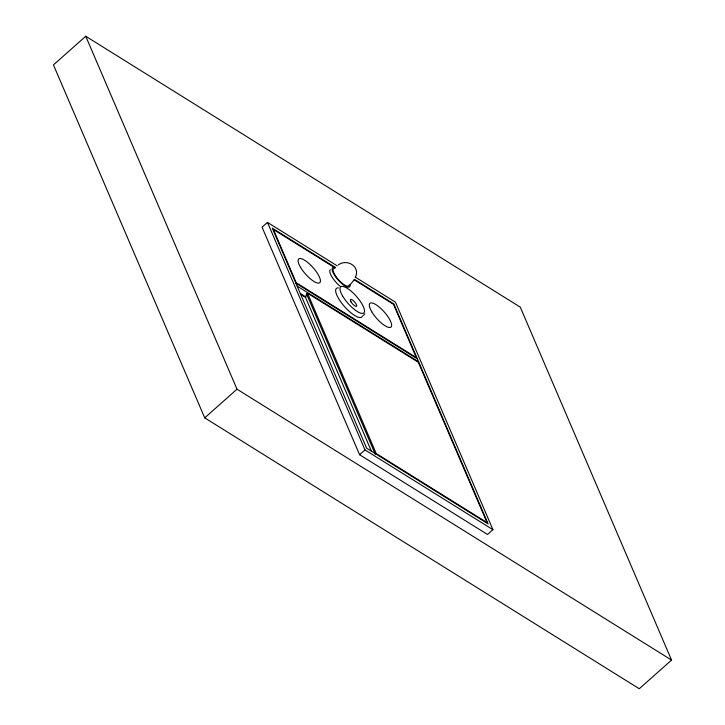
<?xml version="1.0" encoding="UTF-8"?>
<svg xmlns="http://www.w3.org/2000/svg" width="725" height="725" viewBox="0 0 725 725"><rect width="100%" height="100%" fill="white"/><g stroke="black" fill="none" stroke-linecap="round" stroke-linejoin="round"><path stroke-width="1.09" d="M355.25 277.53C360.905 266.628 346.994 258.327 338.285 264.915M371.544 451.521L305.479 297.377L306.584 293.978L307.491 293.181L418.307 362.264L487.037 522.616L376.212 453.533L307.491 293.181M353.981 280.031L350.22 284.671M364.711 313.807L363.533 315.466M85.74 36.25L53.451 64.915L204.722 417.863L639.26 688.75L671.549 660.085L520.278 307.137L85.74 36.25L237.012 389.198L671.549 660.085M337.179 265.839L267.48 222.394L262.069 227.197L359.591 454.729L487.535 534.488L492.946 529.685L395.424 302.153L355.322 277.149M204.722 417.863L237.012 389.198M359.591 454.729L365.001 449.926L267.48 222.394M376.212 453.533L375.314 454.33L306.584 293.978M335.467 267.534L272.319 228.167L366.605 448.159L488.115 523.903L393.829 303.92L354.597 279.46M334.877 267.788L273.397 229.462L296.235 282.75L416.304 357.597L393.467 304.31L354.081 279.759M295.882 283.14L417.392 358.893M297.15 286.121L418.66 361.866M300.241 293.498L305.986 297.078M300.957 294.558L305.479 297.377M365.001 449.926L492.946 529.685M362.464 315.873A19.131 5.999 48.4 0 1 343.994 305.986A19.131 5.999 48.4 0 1 338.385 287.879M349.124 285.061A11.428 3.58 48.4 0 1 338.222 279.415A11.428 3.58 48.4 0 1 334.624 268.413M350.03 284.454A12.805 4.015 48.4 0 1 337.877 279.669A12.805 4.015 48.4 0 1 335.476 267.743M340.17 286.257A12.805 4.015 48.4 0 1 330.373 269.718M342.562 295.9A17.409 5.456 48.4 0 0 363.606 313.1A17.409 5.456 48.4 0 0 350.619 290.752A17.409 5.456 48.4 0 0 342.562 295.9M351 301.827A4.531 1.423 48.4 0 0 356.483 306.303A4.531 1.423 48.4 0 0 353.102 300.485A4.531 1.423 48.4 0 0 351 301.827M371.789 311.795A15.85 4.966 48.4 0 0 390.884 327.165A15.85 4.966 48.4 0 0 378.758 306.684A15.85 4.966 48.4 0 0 371.789 311.795M300.585 267.407A15.85 4.966 48.4 0 0 319.68 282.768A15.85 4.966 48.4 0 0 307.554 262.296A15.85 4.966 48.4 0 0 300.585 267.407"/></g></svg>
